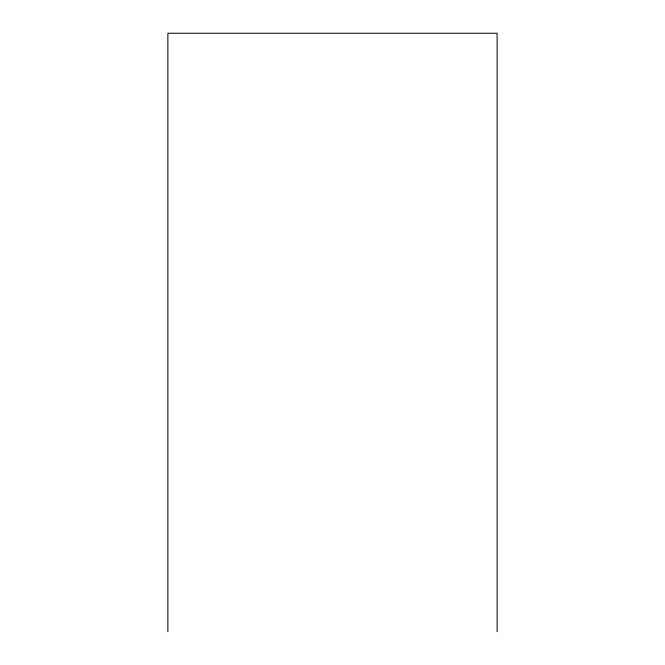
<?xml version="1.0" encoding="UTF-8"?>
<svg xmlns="http://www.w3.org/2000/svg" width="665" height="665" viewBox="0 0 665 665"><rect width="100%" height="100%" fill="white"/><g stroke="black" fill="none" stroke-linecap="round" stroke-linejoin="round"><path stroke-width="1" d="M497.129 631.75L497.129 33.25L167.871 33.25L167.871 631.75"/></g></svg>
